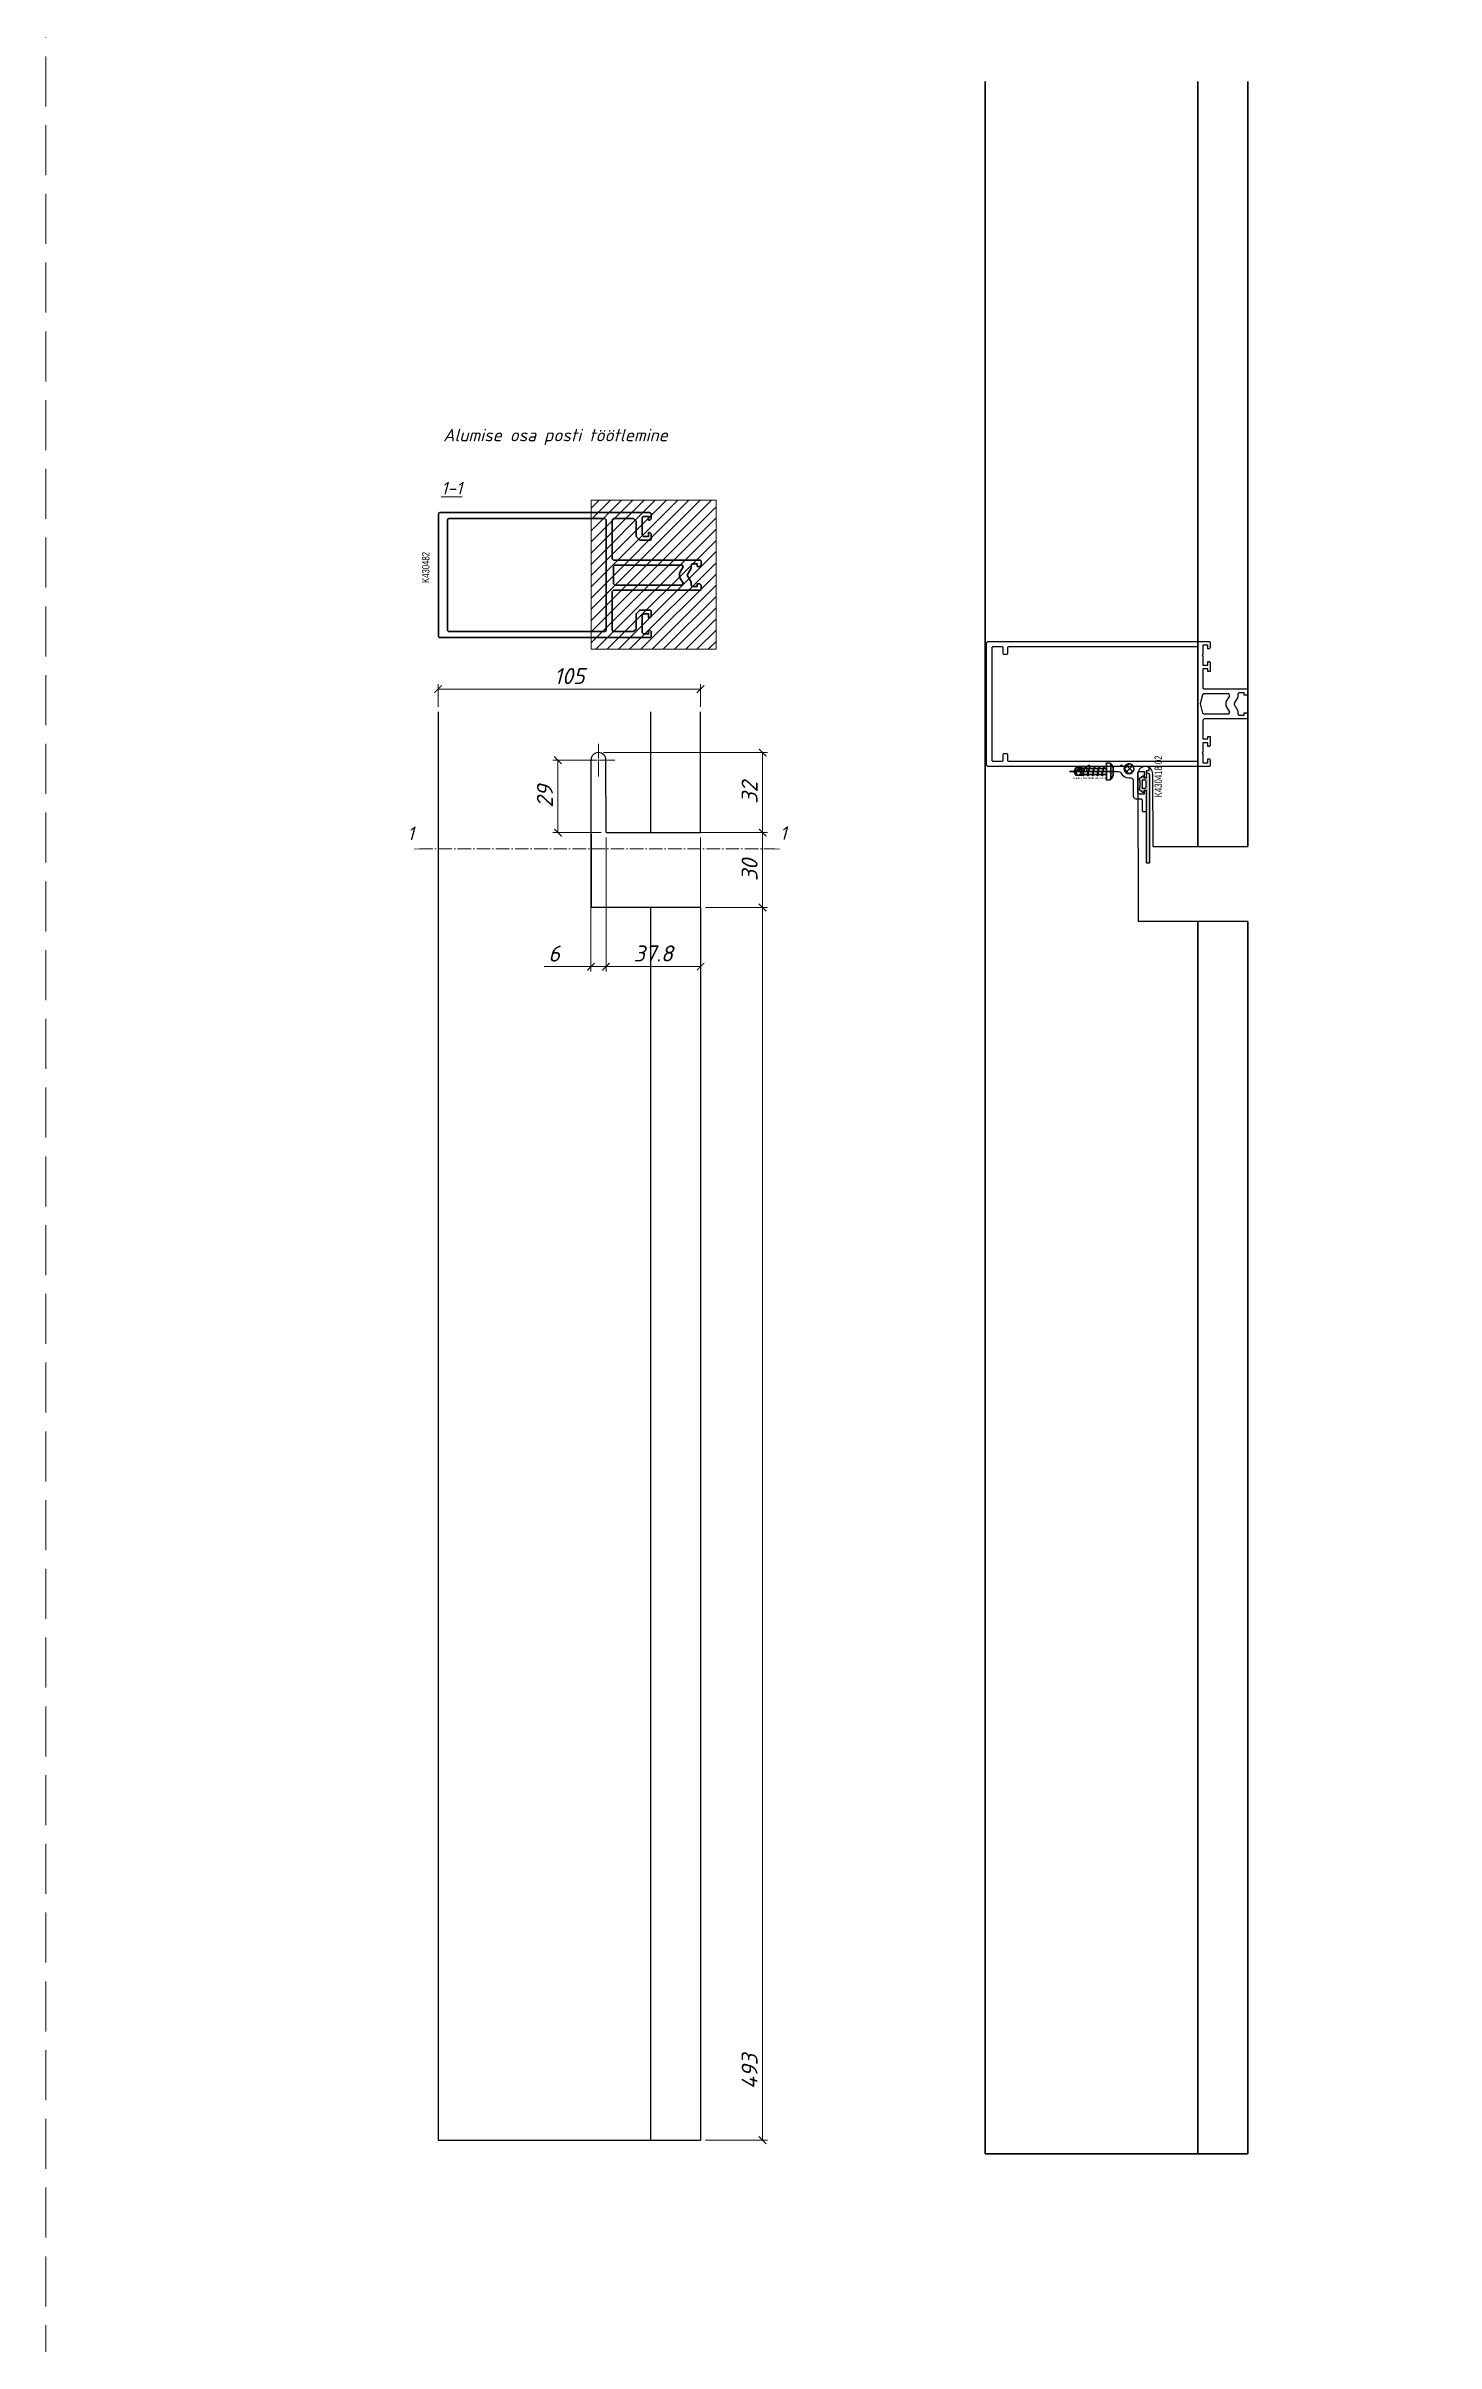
# Model space of a CAD drawing. Header units: millimetres. Extents: x -29692 to 34729, y -8412 to 43293.
# Drawn here: x -8584 to -8028, y 1080 to 1999 of the extents above; entities that cross this region are included whole.
import ezdxf
from ezdxf.enums import TextEntityAlignment as Align

# ---------------------------------------------------------------- set-up
doc = ezdxf.new("R2010")
doc.units = ezdxf.units.MM
for name, pattern in [('ACAD_ISO03W100', [30, 12, -18]), ('BROKEN_2', [17.7, 12.5, -2.5, 0.2, -2.5]), ('CENTER2', [28.575, 19.05, -3.175, 3.175, -3.175]), ('CONTINU', [0]), ('JIS_02_4.0', [5.5, 4, -1.5])]:
    doc.linetypes.add(name, pattern=pattern)
doc.layers.get('Defpoints').update_dxf_attribs({"color": 4, "lineweight": 35})
for name, color, linetype, lineweight in [('_0_001_Профили', 150, 'Continuous', 35), ('_0_003_Размеры', 132, 'Continuous', 0), ('_0_004_Текст_01', 7, 'Continuous', 18)]:
    doc.layers.add(name, color=color, linetype=linetype, lineweight=lineweight)
doc.layers.add('_0_023 _Линия_04', color=96, linetype='JIS_02_4.0', lineweight=9, plot=False)
doc.layers.add('_0_108_GASKETS', color=1, linetype='Continuous')
doc.styles.add('2.5_AM_mm_ISOCPEUR_a', font='isocpeui.ttf', dxfattribs={"height": 2.5})
doc.styles.add('_DZ_3.2', font='isocpeui.ttf', dxfattribs={"height": 3.2})
doc.styles.add('Malmerk_DZ_2.5', font='isocpeui.ttf', dxfattribs={"height": 2.5})
doc.styles.add('ORGADATA', font='txt', dxfattribs={"oblique": 1})
doc.styles.get("Standard").update_dxf_attribs({"font": 'arial.ttf'})
doc.dimstyles.new('_DZ_3.2', dxfattribs={"dimscale": 0, "dimtxt": 3.2, "dimasz": 1.5, "dimexe": 1, "dimexo": 1, "dimgap": 1, "dimtad": 1, "dimdec": 0, "dimzin": 1, "dimdsep": 46, "dimtxsty": '_DZ_3.2', "dimblk": 'ARCHTICK', "dimcen": 0.09, "dimclrd": 256, "dimclre": 256, "dimclrt": 256, "dimadec": 0, "dimazin": 0, "dimtfac": 1, "dimtdec": 0, "dimtofl": 0, "dimtmove": 1, "dimatfit": 2, "dimfxl": 1, "dimtfill": 1, "dimtfillclr": 256, "dimtolj": 1, "dimlwd": 9, "dimlwe": 5, "dimarcsym": 0})

# ---------------------------------------------------------------- blocks, each defined once
blk = doc.blocks.new('MPL-K432153', base_point=(52.6, -46.6))
at = {"color": 40, "linetype": 'Continuous'}
for points in [[(67.897831, -46.6), (156.597831, -46.6), (157.097831, -46.1), (157.097831, 2.900408), (156.597831, 3.400408), (67.897831, 3.400408), (67.597831, 3.100408), (67.597831, 0.900318), (68.097831, 0.400318), (68.597831, 0.400318), (68.597831, 1.900091), (70.597831, 1.900091), (70.597831, -1.849909), (70.847831, -2.099909), (70.597831, -2.349909), (70.597831, -6.099909), (68.597831, -6.099909), (68.597831, -4.599682), (68.097831, -4.599682), (67.597831, -5.099682), (67.597831, -8.599909), (68.597831, -8.599909), (68.597831, -7.599909), (70.597831, -7.599909), (70.597831, -15.099796), (70.097831, -15.599796), (52.9, -15.599796), (52.6, -15.899796), (52.6, -17.599796), (53.1, -18.099796), (54.1, -18.099796), (54.1, -17.099796), (56.110363, -17.099796), (56.610363, -17.599796), (56.610363, -18.849796), (58.198077, -21.599796), (56.610363, -24.349796), (56.610363, -25.599796), (56.110363, -26.099796), (54.1, -26.099796), (54.1, -25.099796), (53.1, -25.099796), (52.6, -25.599796), (52.6, -27.299796), (52.9, -27.599796), (70.097831, -27.599796), (70.597831, -28.099796), (70.597831, -35.599683), (68.597831, -35.599683), (68.597831, -34.599682), (67.597831, -34.599682), (67.597831, -38.099909), (68.097831, -38.599909), (68.597831, -38.599909), (68.597831, -37.099682), (70.597831, -37.099682), (70.597831, -40.849682), (70.847831, -41.099682), (70.597831, -41.349682), (70.597831, -45.099682), (68.597831, -45.099682), (68.597831, -43.599909), (68.097831, -43.599909), (67.597831, -44.099909), (67.597831, -46.3), (67.897831, -46.6)], [(154.697831, -44.5), (150.797831, -44.5), (150.497831, -44.2), (150.497831, -41.699796), (150.197831, -41.399796), (148.997831, -41.399796), (148.697831, -41.699796), (148.697831, -44.2), (148.397831, -44.5), (72.897831, -44.5), (72.597831, -44.2), (72.597831, 1.000408), (72.897831, 1.300408), (148.397831, 1.300408), (148.697831, 1.000408), (148.697831, -1.499796), (148.997831, -1.799796), (150.197831, -1.799796), (150.497831, -1.499796), (150.497831, 1.000408), (150.797831, 1.300408), (154.697831, 1.300408), (154.997831, 1.000408), (154.997831, -44.2), (154.697831, -44.5)], [(70.692512, -17.978531), (71.597808, -21.599796), (70.692512, -25.221061), (70.20744, -25.599795), (60.218802, -25.599795), (59.785789, -24.849796), (61.198076, -22.403642), (61.198076, -20.79595), (59.785789, -18.349796), (60.218802, -17.599796), (70.20744, -17.599796), (70.692512, -17.978531)]]:
    blk.add_lwpolyline(points, close=True, dxfattribs=at)
blk = doc.blocks.new('MPL-K430418', base_point=(1272.940854, -412.710323))
at = {"color": 40, "linetype": 'Continuous'}
blk.add_lwpolyline([(1282.716854, -395.068507, -0.715089), (1282.839235, -394.710321), (1283.440854, -394.710321, -1.000002), (1284.440854, -394.710324), (1296.440854, -394.710324, -1.000004), (1297.440854, -394.710324, -0.414239), (1297.940854, -395.210367), (1297.940854, -396.210324, -0.414221), (1297.440842, -396.710324), (1290.190854, -396.710324), (1289.940854, -396.460324), (1289.690854, -396.710324), (1285.145945, -396.710324, 0.284456), (1284.250895, -397.264359, -0.284453), (1280.939222, -399.314235), (1280.240854, -399.314235, 0.41422), (1279.240854, -400.314257), (1279.240854, -406.60942, -0.414214), (1278.240854, -407.60942), (1276.240847, -407.60942, 0.414219), (1275.740847, -408.10943), (1275.740835, -412.210324, -0.414237), (1275.240794, -412.710323), (1274.440834, -412.710321, -0.416792), (1273.940854, -412.205922), (1273.940854, -404.803376, -0.414226), (1274.440876, -404.303376), (1274.940854, -404.303376), (1274.940854, -405.80942), (1276.940854, -405.80942, 0.41422), (1277.440854, -405.309409), (1277.440854, -397.210324, 0.41422), (1276.940843, -396.710324), (1274.940854, -396.710324), (1274.940854, -399.30942), (1274.440854, -399.30942, -0.414214), (1273.940854, -398.80942), (1273.940854, -396.55942, 0.414214), (1273.690854, -396.30942), (1272.940854, -396.30942), (1272.940854, -395.209651, -0.414257), (1273.440929, -394.709651), (1279.031081, -394.710488, -0.730612), (1279.161616, -395.068507, 0.172259), (1279.089264, -395.1811, 1.261173), (1282.789207, -395.1811, 0.172259), (1282.716854, -395.068507)], format="xyb", close=True, dxfattribs=at)
blk = doc.blocks.new('*U334')
at = {"color": 1, "linetype": 'Continuous'}
for p, q in [((1721.007484, -392.038305), (1722.560445, -390.485344)), ((1721.007484, -392.849305), (1722.560445, -394.402266)), ((1721.435625, -393.731485), (1724.253625, -390.913485)), ((1721.435625, -391.156125), (1724.253625, -393.974126)), ((1722.8481, -390.44728), (1724.96247, -392.561651)), ((1722.8481, -394.44033), (1724.96247, -392.32596))]:
    blk.add_line(p, q, dxfattribs=at)
blk = doc.blocks.new('MPL-120557', base_point=(1720.965945, -394.443805))
at = {"color": 1, "linetype": 'Continuous'}
blk.add_lwpolyline([(1724.965945, -392.443805, -0.414214), (1722.965945, -394.443805, -0.414214), (1720.965945, -392.443805, -0.414214), (1722.965945, -390.443805, -0.414214), (1724.965945, -392.443805)], format="xyb", close=True, dxfattribs=at)
at = {"color": 1}
blk.add_blockref('*U334', (0, 0), dxfattribs=at)
blk = doc.blocks.new('*U1146')
at = {"linetype": 'ByBlock', "lineweight": -2}
h = blk.add_hatch(color=0, dxfattribs=at)
h.paths.add_polyline_path([(10.05, -1.05), (9.75, -1.25), (10.03, 0), (10.29, 0)])
h.paths.add_polyline_path([(10.33, 1.34), (10.59, 1.34), (10.29, 0), (10.03, 0)])
h = blk.add_hatch(color=0, dxfattribs=at)
edge = h.paths.add_edge_path()
edge.add_line((10.61, -1.35), (9.8, -1.35))
edge.add_spline(control_points=[(9.8, -1.35), (10.29, -0.99), (11.26, -0.31), (12.43, -0.1), (13, 0)], knot_values=[0.180678, 0.180678, 0.180678, 0.180678, 2.990477, 5.700414, 5.700414, 5.700414, 5.700414], degree=3, periodic=0)
edge.add_spline(control_points=[(13, 0), (12.56, -0.18), (11.7, -0.54), (10.96, -1.09), (10.61, -1.35)], knot_values=[0.180119, 0.180119, 0.180119, 0.180119, 2.436972, 4.514749, 4.514749, 4.514749, 4.514749], degree=3, periodic=0)
at = {"color": 0, "linetype": 'ByBlock', "lineweight": -2, "ltscale": 0.05}
blk.add_line((14.79, 0), (-3.31, 0), dxfattribs=at)
at = {"color": 0, "linetype": 'ByBlock', "lineweight": -2}
for p, q in [((1.19, 1.23), (0, 1.23)), ((1.03, -1.75), (1.83, 1.75)), ((1.83, 1.75), (1.19, 1.23)), ((1.28, -1.23), (1.83, 1.23)), ((1.83, 1.75), (1.83, 1.23)), ((3.1, 1.23), (1.83, 1.23)), ((2.94, -1.75), (3.74, 1.75)), ((3.74, 1.75), (3.1, 1.23)), ((3.19, -1.23), (3.73, 1.23)), ((3.74, 1.75), (3.73, 1.23)), ((5.01, 1.23), (3.73, 1.23)), ((4.85, -1.75), (5.64, 1.75)), ((5.64, 1.75), (5.01, 1.23)), ((5.1, -1.23), (5.64, 1.23)), ((5.64, 1.75), (5.64, 1.23)), ((6.92, 1.23), (5.64, 1.23)), ((6.76, -1.75), (7.55, 1.75)), ((7.55, 1.75), (6.92, 1.23)), ((7.01, -1.23), (7.55, 1.23)), ((7.55, 1.75), (7.55, 1.23)), ((8.83, 1.23), (7.55, 1.23)), ((8.67, -1.75), (9.46, 1.75)), ((9.46, 1.75), (8.83, 1.23)), ((8.92, -1.23), (9.46, 1.23)), ((9.46, 1.75), (9.46, 1.23)), ((9.53, 1.23), (9.46, 1.23)), ((9.71, 1.42), (9.53, 1.23)), ((9.71, 1.42), (12.29, 1.42)), ((9.75, -1.25), (10.33, 1.34)), ((10.05, -1.05), (10.59, 1.34)), ((10.33, 1.34), (10.59, 1.34)), ((13, 0), (12.29, 1.42)), ((0.79, -1.23), (0, -1.23)), ((1.03, -1.75), (0.79, -1.23)), ((1.03, -1.75), (1.28, -1.23)), ((2.7, -1.23), (1.28, -1.23)), ((2.94, -1.75), (2.7, -1.23)), ((2.94, -1.75), (3.19, -1.23)), ((4.61, -1.23), (3.19, -1.23)), ((4.85, -1.75), (4.61, -1.23)), ((4.85, -1.75), (5.1, -1.23)), ((6.52, -1.23), (5.1, -1.23)), ((6.76, -1.75), (6.52, -1.23)), ((6.76, -1.75), (7.01, -1.23)), ((8.43, -1.23), (7.01, -1.23)), ((8.67, -1.75), (8.43, -1.23)), ((8.67, -1.75), (8.92, -1.23)), ((9.53, -1.23), (8.92, -1.23)), ((9.71, -1.42), (9.53, -1.23)), ((9.71, -1.42), (12.29, -1.42)), ((10.05, -1.05), (9.75, -1.25)), ((10.61, -1.35), (9.8, -1.35)), ((13, 0), (12.29, -1.42))]:
    blk.add_line(p, q, dxfattribs=at)
for points in [[(0, -3.48), (0, 3.48), (-1.26, 3.35), (-2.18, 2.62), (-2.61, 1.45), (-2.61, -1.45), (-2.18, -2.62), (-1.26, -3.35), (0, -3.48)], [(-1.66, -2.63), (-1.66, 2.63)]]:
    blk.add_lwpolyline(points, dxfattribs=at)
for points, knots in [([(13, 0), (12.57, 0.13), (11.79, 0.38), (12.14, 1.09), (12.29, 1.42)], [0, 0, 0, 0, 1.496134, 2.745965, 2.745965, 2.745965, 2.745965]), ([(9.8, -1.35), (10.29, -0.99), (11.26, -0.31), (12.43, -0.1), (13, 0)], [0.180678, 0.180678, 0.180678, 0.180678, 2.990477, 5.700414, 5.700414, 5.700414, 5.700414]), ([(10.61, -1.35), (10.96, -1.09), (11.7, -0.54), (12.56, -0.18), (13, 0)], [0.180119, 0.180119, 0.180119, 0.180119, 2.257896, 4.514749, 4.514749, 4.514749, 4.514749])]:
    blk.add_open_spline(points, degree=3, knots=knots, dxfattribs=at)
at = {"color": 0, "linetype": 'ByBlock', "lineweight": -2, "ltscale": 5, "insert": (6.74, 2.79), "char_height": 0.6364, "attachment_point": 5, "rotation": 180}
blk.add_mtext('Puurkruvi DIN 7504N (Zn) 3,5x13', dxfattribs=at)
blk = doc.blocks.new('Обработка низа стойки_01')
at = {"layer": '_0_001_Профили'}
h = blk.add_hatch(color=256, dxfattribs=at)
h.dxf.hatch_style = 1
edge = h.paths.add_edge_path()
edge.add_line((-23.29, -4.89), (-23.29, -39.99))
edge.add_arc((-23.49, -39.99), 0.2, -90.00003, 0.0069, ccw=False)
edge.add_line((-23.49, -40.19), (-24.29, -40.19))
edge.add_arc((-24.29, -39.99), 0.2, 224.99987, 269.99979, ccw=False)
edge.add_arc((-24.29, -39.99), 0.2, 180.00021, 225.00013, ccw=False)
edge.add_line((-24.49, -39.99), (-24.49, -11.29))
edge.add_arc((-24.69, -11.29), 0.2, 359.99655, 510.00001)
edge.add_line((-24.86, -11.19), (-25.59, -11.19))
edge.add_line((-25.59, -11.19), (-25.7, -11.83))
edge.add_arc((-25.9, -11.79), 0.2, 232.49658, 350.00331, ccw=False)
edge.add_line((-26.02, -11.95), (-27.1, -11.12))
edge.add_arc((-26.8, -10.73), 0.5, 193.48514, 232.50597, ccw=False)
edge.add_arc((-26.77, -10.72), 0.523, 166.99328, 193.00672, ccw=False)
edge.add_arc((-37.65, -8.6), 10.56, 349.02153, 360.02051)
edge.add_arc((-37.73, -8.6), 10.64, 0.02181, 10.95654)
edge.add_arc((-26.84, -6.46), 0.456, 164.97694, 194.6607, ccw=False)
edge.add_arc((-26.8, -6.46), 0.5, 127.33416, 166.34898, ccw=False)
edge.add_line((-27.1, -6.06), (-26.02, -5.23))
edge.add_arc((-25.9, -5.39), 0.2, 10.00009, 127.50595, ccw=False)
edge.add_line((-25.7, -5.36), (-25.59, -5.99))
edge.add_line((-25.59, -5.99), (-24.86, -5.99))
edge.add_arc((-24.69, -5.89), 0.2, 210, 360)
edge.add_line((-24.49, -5.89), (-24.49, -4.29))
edge.add_arc((-24.29, -4.29), 0.2, 89.99765, 180.00321, ccw=False)
edge.add_line((-24.29, -4.09), (-24.09, -4.09))
edge.add_arc((-24.09, -4.89), 0.8, 0.00003, 90.00383, ccw=False)
edge = h.paths.add_edge_path(flags=16)
edge.add_line((-24.59, -9.59), (-24.59, -7.59))
edge.add_arc((-25.19, -7.59), 0.6, 359.99999, 450.00144)
edge.add_line((-25.19, -6.99), (-26.19, -6.99))
edge.add_arc((-26.19, -7.09), 0.1, 89.99996, 187.45449)
edge.add_arc((-37.69, -8.59), 11.5, -7.42998, 7.42956, ccw=False)
edge.add_arc((-26.19, -10.09), 0.1, 172.59497, 270.02478)
edge.add_line((-26.19, -10.19), (-25.19, -10.19))
edge.add_arc((-25.19, -9.59), 0.6, 269.99999, 360.00144)
at = {"color": 40, "linetype": 'Continuous'}
for p, q in [((-28.01, -4.5), (-27.8, -63.48)), ((-21.8, -33.5), (-22.01, -4.5)), ((-21.8, -33.5), (16, -33.5)), ((16, -63.48), (-27.8, -63.48))]:
    blk.add_line(p, q, dxfattribs=at)
at = {"color": 1, "linetype": 'Continuous'}
for points in [[(-23.29, -4.89), (-23.29, -39.99, -0.414249), (-23.49, -40.19), (-24.29, -40.19, -0.198912), (-24.43, -40.13, -0.198912), (-24.49, -39.99), (-24.49, -11.29, 0.767351), (-24.86, -11.19), (-25.59, -11.19), (-25.7, -11.83, -0.562935), (-26.02, -11.95), (-27.1, -11.12, -0.171925), (-27.28, -10.84, -0.113995), (-27.28, -10.61, 0.048029), (-27.09, -8.59, 0.047748), (-27.29, -6.57, -0.130249), (-27.28, -6.34, -0.171898), (-27.1, -6.06), (-26.02, -5.23, -0.56293), (-25.7, -5.36), (-25.59, -5.99), (-24.86, -5.99, 0.767327), (-24.49, -5.89), (-24.49, -4.29, -0.414242), (-24.29, -4.09), (-24.09, -4.09, -0.414233), (-23.29, -4.89)], [(-24.59, -9.59), (-24.59, -7.59, 0.414221), (-25.19, -6.99), (-26.19, -6.99, 0.452855), (-26.29, -7.1, -0.064928), (-26.29, -10.08, 0.452725), (-26.19, -10.19), (-25.19, -10.19, 0.414221), (-24.59, -9.59)]]:
    blk.add_lwpolyline(points, format="xyb", close=True, dxfattribs=at)
at = {"color": 40, "linetype": 'Continuous'}
blk.add_arc((-25.01, -4.5), 3, 0.00858, 180.00858, dxfattribs=at)
at = {"layer": '_0_001_Профили', "color": 40}
for p, q in [((-89, 272.51), (-89, -556.5)), ((-4, 272.51), (-4, -33.5)), ((16, 272.51), (16, -33.5)), ((-4, -63.48), (-4, -556.5)), ((16, -63.48), (16, -556.5)), ((-89, -556.5), (16, -556.5))]:
    blk.add_line(p, q, dxfattribs=at)
at = {"color": 7, "xscale": -1}
for name, p in [('MPL-K432153', (16, -1.5)), ('MPL-K430418', (-23.5, -19.5)), ('MPL-120557', (-29.5, -4.4))]:
    blk.add_blockref(name, p, dxfattribs=at)
at = {"layer": '_0_001_Профили', "color": 110, "linetype": 'Continuous', "rotation": 180}
blk.add_blockref('*U1146', (-40.5, -3.5), dxfattribs=at)
at = {"color": 24, "style": 'ORGADATA', "width": 0.772222}
blk.add_text('K430418 02', height=3, rotation=90, dxfattribs=at).set_placement((-18.29, 2.9), align=Align.RIGHT)
blk = doc.blocks.new('_ArchTick')
at = {"color": 0, "linetype": 'ByBlock', "const_width": 0.15}
blk.add_lwpolyline([(-0.5, -0.5), (0.5, 0.5)], dxfattribs=at)
blk = doc.blocks.new('*D864')
at = {"layer": '_0_003_Размеры', "linetype": 'Continuous', "lineweight": 5, "transparency": 16777216}
blk.add_line((-87, 16.76), (-87, 25.92), dxfattribs=at)
at = {"layer": '_0_003_Размеры', "linetype": 'Continuous', "lineweight": 9, "transparency": 16777216}
blk.add_line((-87, 23.92), (18, 23.92), dxfattribs=at)
at = {"layer": '_0_003_Размеры', "linetype": 'CONTINU', "lineweight": 5, "transparency": 16777216}
blk.add_line((18, 16.76), (18, 25.92), dxfattribs=at)
at = {"layer": 'Defpoints', "color": 0, "transparency": 16777216}
for p in [(18, 23.92), (-87, 14.76), (18, 14.76)]:
    blk.add_point(p, dxfattribs=at)
at = {"layer": '_0_003_Размеры', "lineweight": 9, "transparency": 16777216, "xscale": 3, "yscale": 3, "zscale": 3, "rotation": 180}
blk.add_blockref('_ArchTick', (-87, 23.92), dxfattribs=at)
at = {"layer": '_0_003_Размеры', "lineweight": 9, "transparency": 16777216, "xscale": 3, "yscale": 3, "zscale": 3}
blk.add_blockref('_ArchTick', (18, 23.92), dxfattribs=at)
at = {"layer": '_0_003_Размеры', "transparency": 16777216, "insert": (-34.5, 29.12), "char_height": 6.4, "attachment_point": 5, "style": '_DZ_3.2', "bg_fill": 3, "box_fill_scale": 1.1, "bg_fill_color": 256, "bg_fill_true_color": 13158600, "bg_fill_transparency": 0}
blk.add_mtext('\\A1;105', dxfattribs=at)
blk = doc.blocks.new('*D873')
at = {"layer": '_0_003_Размеры', "linetype": 'CONTINU', "lineweight": 5, "transparency": 16777216}
blk.add_line((-19.8, -35.5), (-19.8, -89.08), dxfattribs=at)
at = {"layer": '_0_003_Размеры', "linetype": 'Continuous', "lineweight": 5, "transparency": 16777216}
blk.add_line((18, -35.5), (18, -89.08), dxfattribs=at)
at = {"layer": '_0_003_Размеры', "linetype": 'Continuous', "lineweight": 9, "transparency": 16777216}
blk.add_line((18, -87.08), (-19.8, -87.08), dxfattribs=at)
at = {"layer": 'Defpoints', "color": 0, "transparency": 16777216}
for p in [(-19.8, -33.5), (18, -33.5), (-19.8, -87.08)]:
    blk.add_point(p, dxfattribs=at)
at = {"layer": '_0_003_Размеры', "lineweight": 9, "transparency": 16777216, "xscale": 3, "yscale": 3, "zscale": 3, "rotation": 180}
blk.add_blockref('_ArchTick', (-19.8, -87.08), dxfattribs=at)
at = {"layer": '_0_003_Размеры', "lineweight": 9, "transparency": 16777216, "xscale": 3, "yscale": 3, "zscale": 3}
blk.add_blockref('_ArchTick', (18, -87.08), dxfattribs=at)
at = {"layer": '_0_003_Размеры', "transparency": 16777216, "insert": (-0.9, -81.84), "char_height": 6.4, "attachment_point": 5, "style": '_DZ_3.2', "bg_fill": 3, "box_fill_scale": 1.1, "bg_fill_color": 256, "bg_fill_true_color": 13158600, "bg_fill_transparency": 0}
blk.add_mtext('\\A1;37.8', dxfattribs=at)
blk = doc.blocks.new('*D874')
at = {"layer": '_0_003_Размеры', "linetype": 'CONTINU', "lineweight": 5, "transparency": 16777216}
blk.add_line((-25.83, -15.53), (-25.83, -89.08), dxfattribs=at)
at = {"layer": '_0_003_Размеры', "linetype": 'Continuous', "lineweight": 5, "transparency": 16777216}
blk.add_line((-19.8, -40.5), (-19.8, -89.08), dxfattribs=at)
at = {"layer": '_0_003_Размеры', "linetype": 'Continuous', "lineweight": 9, "transparency": 16777216}
for p in [(-44.52, -87.08), (-19.8, -87.08)]:
    blk.add_line(p, (-25.83, -87.08), dxfattribs=at)
at = {"layer": 'Defpoints', "color": 0, "transparency": 16777216}
for p in [(-25.83, -13.53), (-19.8, -38.5), (-25.83, -87.08)]:
    blk.add_point(p, dxfattribs=at)
at = {"layer": '_0_003_Размеры', "lineweight": 9, "transparency": 16777216, "xscale": 3, "yscale": 3, "zscale": 3, "rotation": 180}
blk.add_blockref('_ArchTick', (-25.83, -87.08), dxfattribs=at)
at = {"layer": '_0_003_Размеры', "lineweight": 9, "transparency": 16777216, "xscale": 3, "yscale": 3, "zscale": 3}
blk.add_blockref('_ArchTick', (-19.8, -87.08), dxfattribs=at)
at = {"layer": '_0_003_Размеры', "transparency": 16777216, "insert": (-40.59, -81.88), "char_height": 6.4, "attachment_point": 5, "style": '_DZ_3.2', "bg_fill": 3, "box_fill_scale": 1.1, "bg_fill_color": 256, "bg_fill_true_color": 13158600, "bg_fill_transparency": 0}
blk.add_mtext('\\A1;6', dxfattribs=at)
blk = doc.blocks.new('*D875')
at = {"layer": '_0_003_Размеры', "linetype": 'CONTINU', "lineweight": 5, "transparency": 16777216}
blk.add_line((-20.84, -1.5), (44.81, -1.5), dxfattribs=at)
at = {"layer": '_0_003_Размеры', "linetype": 'Continuous', "lineweight": 9, "transparency": 16777216}
blk.add_line((42.81, -33.5), (42.81, -1.5), dxfattribs=at)
at = {"layer": '_0_003_Размеры', "linetype": 'Continuous', "lineweight": 5, "transparency": 16777216}
blk.add_line((-17.8, -33.5), (44.81, -33.5), dxfattribs=at)
at = {"layer": 'Defpoints', "color": 0, "transparency": 16777216}
for p in [(-22.84, -1.5), (42.81, -1.5), (-19.8, -33.5)]:
    blk.add_point(p, dxfattribs=at)
at = {"layer": '_0_003_Размеры', "lineweight": 9, "transparency": 16777216, "xscale": 3, "yscale": 3, "zscale": 3}
for p, rotation in [((42.81, -1.5), 90), ((42.81, -33.5), 270)]:
    blk.add_blockref('_ArchTick', p, dxfattribs=dict(at, rotation=rotation))
at = {"layer": '_0_003_Размеры', "transparency": 16777216, "insert": (37.61, -17.5), "char_height": 6.4, "attachment_point": 5, "rotation": 90, "style": '_DZ_3.2', "bg_fill": 3, "box_fill_scale": 1.1, "bg_fill_color": 256, "bg_fill_true_color": 13158600, "bg_fill_transparency": 0}
blk.add_mtext('\\A1;32', dxfattribs=at)
blk = doc.blocks.new('*D876')
at = {"layer": '_0_003_Размеры', "linetype": 'CONTINU', "lineweight": 5, "transparency": 16777216}
blk.add_line((-24.84, -4.5), (-41.08, -4.5), dxfattribs=at)
at = {"layer": '_0_003_Размеры', "linetype": 'Continuous', "lineweight": 9, "transparency": 16777216}
blk.add_line((-39.08, -33.5), (-39.08, -4.5), dxfattribs=at)
at = {"layer": '_0_003_Размеры', "linetype": 'Continuous', "lineweight": 5, "transparency": 16777216}
blk.add_line((-21.8, -33.5), (-41.08, -33.5), dxfattribs=at)
at = {"layer": 'Defpoints', "color": 0, "transparency": 16777216}
for p in [(-39.08, -4.5), (-22.84, -4.5), (-19.8, -33.5)]:
    blk.add_point(p, dxfattribs=at)
at = {"layer": '_0_003_Размеры', "lineweight": 9, "transparency": 16777216, "xscale": 3, "yscale": 3, "zscale": 3}
for p, rotation in [((-39.08, -4.5), 90), ((-39.08, -33.5), 270)]:
    blk.add_blockref('_ArchTick', p, dxfattribs=dict(at, rotation=rotation))
at = {"layer": '_0_003_Размеры', "transparency": 16777216, "insert": (-44.28, -19), "char_height": 6.4, "attachment_point": 5, "rotation": 90, "style": '_DZ_3.2', "bg_fill": 3, "box_fill_scale": 1.1, "bg_fill_color": 256, "bg_fill_true_color": 13158600, "bg_fill_transparency": 0}
blk.add_mtext('\\A1;29', dxfattribs=at)
blk = doc.blocks.new('*U862')
at = {"layer": '_0_003_Размеры', "color": 0, "linetype": 'CENTER2', "transparency": 16777216}
for p, q in [((-6.5, 0), (-0.6, 0)), ((0, 0.6), (0, 6.5)), ((0.6, 0), (6.5, 0)), ((0, -6.5), (0, -0.6))]:
    blk.add_line(p, q, dxfattribs=at)
at = {"layer": '_0_003_Размеры', "color": 0, "linetype": 'Continuous', "transparency": 16777216}
for p, q in [((-0.3, 0), (0.3, 0)), ((0, -0.3), (0, 0.3))]:
    blk.add_line(p, q, dxfattribs=at)
blk = doc.blocks.new('*D877')
at = {"layer": '_0_003_Размеры', "linetype": 'CONTINU', "lineweight": 5, "transparency": 16777216}
blk.add_line((20, -33.5), (44.81, -33.5), dxfattribs=at)
at = {"layer": '_0_003_Размеры', "linetype": 'Continuous', "lineweight": 9, "transparency": 16777216}
blk.add_line((42.81, -63.48), (42.81, -33.5), dxfattribs=at)
at = {"layer": '_0_003_Размеры', "linetype": 'Continuous', "lineweight": 5, "transparency": 16777216}
blk.add_line((20, -63.48), (44.81, -63.48), dxfattribs=at)
at = {"layer": 'Defpoints', "color": 0, "transparency": 16777216}
for p in [(18, -33.5), (42.81, -33.5), (18, -63.48)]:
    blk.add_point(p, dxfattribs=at)
at = {"layer": '_0_003_Размеры', "lineweight": 9, "transparency": 16777216, "xscale": 3, "yscale": 3, "zscale": 3}
for p, rotation in [((42.81, -33.5), 90), ((42.81, -63.48), 270)]:
    blk.add_blockref('_ArchTick', p, dxfattribs=dict(at, rotation=rotation))
at = {"layer": '_0_003_Размеры', "transparency": 16777216, "insert": (37.61, -48.49), "char_height": 6.4, "attachment_point": 5, "rotation": 90, "style": '_DZ_3.2', "bg_fill": 3, "box_fill_scale": 1.1, "bg_fill_color": 256, "bg_fill_true_color": 13158600, "bg_fill_transparency": 0}
blk.add_mtext('\\A1;30', dxfattribs=at)
blk = doc.blocks.new('*D863')
at = {"layer": '_0_003_Размеры', "linetype": 'CONTINU', "lineweight": 5, "transparency": 16777216}
blk.add_line((20, -63.48), (44.81, -63.48), dxfattribs=at)
at = {"layer": '_0_003_Размеры', "linetype": 'Continuous', "lineweight": 9, "transparency": 16777216}
blk.add_line((42.81, -556.5), (42.81, -63.48), dxfattribs=at)
at = {"layer": '_0_003_Размеры', "linetype": 'Continuous', "lineweight": 5, "transparency": 16777216}
blk.add_line((20, -556.5), (44.81, -556.5), dxfattribs=at)
at = {"layer": 'Defpoints', "color": 0, "transparency": 16777216}
for p in [(18, -63.48), (42.81, -63.48), (18, -556.5)]:
    blk.add_point(p, dxfattribs=at)
at = {"layer": '_0_003_Размеры', "lineweight": 9, "transparency": 16777216, "xscale": 3, "yscale": 3, "zscale": 3}
for p, rotation in [((42.81, -63.48), 90), ((42.81, -556.5), 270)]:
    blk.add_blockref('_ArchTick', p, dxfattribs=dict(at, rotation=rotation))
at = {"layer": '_0_003_Размеры', "transparency": 16777216, "insert": (37.61, -529.1), "char_height": 6.4, "attachment_point": 5, "rotation": 90, "style": '_DZ_3.2', "bg_fill": 3, "box_fill_scale": 1.1, "bg_fill_color": 256, "bg_fill_true_color": 13158600, "bg_fill_transparency": 0}
blk.add_mtext('\\A1;493', dxfattribs=at)
blk = doc.blocks.new('*U620')
at = {"layer": '_0_004_Текст_01', "linetype": 'BROKEN_2', "ltscale": 0.2}
blk.add_line((0, 0), (0, -65.83), dxfattribs=at)
at = {"layer": '_0_004_Текст_01', "ltscale": 0.5}
for points in [[(0, 0, 0, 1, 0), (1.78, 0, 0, 0, 0), (4, 0, 0, 0, 0)], [(0, -65.83, 0, 1, 0), (1.78, -65.83, 0, 0, 0), (4, -65.83, 0, 0, 0)]]:
    blk.add_lwpolyline(points, format="xyseb", dxfattribs=at)
at = {"layer": '_0_004_Текст_01', "ltscale": 0.5, "const_width": 0.15}
for points in [[(0, 1), (0, -1)], [(0, -64.83), (0, -66.83)]]:
    blk.add_lwpolyline(points, dxfattribs=at)
at = {"layer": '_0_004_Текст_01', "ltscale": 0.5, "style": '2.5_AM_mm_ISOCPEUR_a'}
for tag, p in [('GRIEZ2', (2.89, 1.6)), ('GRIEZ', (2.93, -67.41))]:
    blk.add_attdef(tag, text='', height=2.5, dxfattribs=at).set_placement(p, align=Align.MIDDLE_CENTER)
blk = doc.blocks.new('A$C7fb1ceff')
at = {"color": 40, "linetype": 'Continuous', "extrusion": (0, 0, -1)}
blk.add_lwpolyline([(-50, 20.302), (-50, 104.502, -0.414214), (-49.5, 105.002), (-0.5, 105.002, -0.414214), (0, 104.502), (0, 20.302), (-0.3, 20.002), (-2.5, 20.002), (-3, 20.502), (-3, 21.002), (-1.493956, 21.002), (-1.493956, 23.002), (-1.993956, 23.502), (-5.243956, 23.502), (-5.493956, 23.752), (-5.743956, 23.502), (-8.993956, 23.502), (-9.493956, 23.002), (-9.493956, 21.002), (-7.993956, 21.002), (-7.993956, 20.502), (-8.493956, 20.002), (-10.693956, 20.002), (-10.993956, 20.302), (-10.993956, 24.502), (-9.493956, 26.002), (-3.403956, 26.002), (-2.403956, 27.002), (-2.403956, 35.002), (-2.903956, 35.502), (-18.493956, 35.502), (-18.993956, 35.002), (-18.993956, 0.3), (-19.293956, 0), (-20.993956, 0), (-21.493956, 0.5), (-21.493956, 1.5), (-20.493956, 1.5), (-20.493956, 3.5), (-20.993956, 4), (-22.226007, 4), (-24.993956, 5.598076), (-27.761906, 4), (-28.993956, 4), (-29.493956, 3.5), (-29.493956, 1.5), (-28.493956, 1.5), (-28.493956, 0.5), (-28.993956, 0), (-30.693956, 0), (-30.993956, 0.3), (-30.993956, 35.002), (-31.493956, 35.502), (-47.1, 35.502), (-47.6, 35.002), (-47.6, 27.002), (-46.6, 26.002), (-40.5, 26.002), (-39, 24.502), (-39, 20.302), (-39.3, 20.002), (-41.5, 20.002), (-42, 20.502), (-42, 21.002), (-40.5, 21.002), (-40.5, 23.002), (-41, 23.502), (-44.25, 23.502), (-44.5, 23.752), (-44.75, 23.502), (-48, 23.502), (-48.5, 23.002), (-48.5, 21.002), (-47, 21.002), (-47, 20.502), (-47.5, 20.002), (-49.7, 20.002), (-50, 20.302)], format="xyb", close=True, dxfattribs=at)
for points in [[(-47.603956, 101.002), (-47.603956, 38.502), (-47.103956, 38.002), (-2.903956, 38.002), (-2.403956, 38.502), (-2.403956, 101.002), (-2.903956, 101.502), (-47.103956, 101.502), (-47.603956, 101.002)], [(-20.993956, 34.502), (-21.493956, 35.002), (-28.493956, 35.002), (-28.993956, 34.502), (-28.993956, 7.618802), (-28.243956, 7.185789), (-25.797804, 8.598076), (-24.190109, 8.598076), (-21.743956, 7.185789), (-20.993956, 7.618802), (-20.993956, 34.502)]]:
    blk.add_lwpolyline(points, close=True, dxfattribs=at)
blk = doc.blocks.new('*U861')
at = {"color": 40, "linetype": 'Continuous'}
for p, q in [((-25.84, -4.5), (-25.8, -63.48)), ((-19.8, -33.5), (-19.84, -4.5)), ((-19.8, -33.5), (18, -33.5))]:
    blk.add_line(p, q, dxfattribs=at)
for points in [[(-87, 14.76), (-87, -556.5), (18, -556.5)], [(18, -33.5), (18, 14.76)]]:
    blk.add_lwpolyline(points, dxfattribs=at)
blk.add_arc((-22.84, -4.5), 3, 0.00858, 180.00858, dxfattribs=at)
at = {"layer": '_0_003_Размеры'}
dim = blk.add_linear_dim(base=(18, 23.92), p1=(-87, 14.76), p2=(18, 14.76), dimstyle='_DZ_3.2', dxfattribs=at)
dim.commit()
dim.dimension.update_dxf_attribs({"geometry": '*D864', "text_midpoint": (-34.5, 29.12)})
at = {"color": 40, "linetype": 'Continuous'}
blk.add_line((-2.06, 14.76), (-2, -33.5), dxfattribs=at)
at = {"layer": '_0_003_Размеры'}
dim = blk.add_linear_dim(base=(-19.8, -87.08), p1=(18, -33.5), p2=(-19.8, -33.5), dimstyle='_DZ_3.2', override={"dimdec": 1}, dxfattribs=at)
dim.commit()
dim.dimension.update_dxf_attribs({"geometry": '*D873', "text_midpoint": (-0.9, -81.84)})
at = {"color": 40, "linetype": 'Continuous'}
for p, q in [((-2, -63.48), (-2, -556.5)), ((18, -63.48), (18, -556.5))]:
    blk.add_line(p, q, dxfattribs=at)
at = {"layer": '_0_003_Размеры'}
dim = blk.add_linear_dim(base=(-25.83, -87.08), p1=(-19.8, -38.5), p2=(-25.83, -13.53), dimstyle='_DZ_3.2', dxfattribs=at)
dim.commit()
dim.dimension.update_dxf_attribs({"geometry": '*D874', "text_midpoint": (-40.59, -84.81), "dimtype": 160})
at = {"color": 40, "linetype": 'Continuous'}
blk.add_line((18, -63.48), (-25.8, -63.48), dxfattribs=at)
at = {"layer": '_0_003_Размеры'}
dim = blk.add_linear_dim(base=(42.81, -1.5), p1=(-19.8, -33.5), p2=(-22.84, -1.5), angle=90, dimstyle='_DZ_3.2', dxfattribs=at)
dim.commit()
dim.dimension.update_dxf_attribs({"geometry": '*D875', "text_midpoint": (37.61, -17.5)})
for base, p1, p2, picture, middle in [((-39.08, -4.5), (-19.8, -33.5), (-22.84, -4.5), '*D876', (-44.28, -19)), ((42.81, -33.5), (18, -63.48), (18, -33.5), '*D877', (37.61, -48.49))]:
    dim = blk.add_linear_dim(base=base, p1=p1, p2=p2, angle=90, dimstyle='_DZ_3.2', dxfattribs=at)
    dim.commit()
    dim.dimension.update_dxf_attribs({"geometry": picture, "text_midpoint": middle})
at = {"layer": '_0_003_Размеры', "linetype": 'CENTER2'}
blk.add_blockref('*U862', (-22.84, -4.5), dxfattribs=at)
at = {"layer": '_0_003_Размеры'}
dim = blk.add_linear_dim(base=(42.81, -63.48), p1=(18, -556.5), p2=(18, -63.48), angle=90, dimstyle='_DZ_3.2', dxfattribs=at)
dim.commit()
dim.dimension.update_dxf_attribs({"geometry": '*D863', "text_midpoint": (42.81, -529.1), "dimtype": 160})

msp = doc.modelspace()

# ---------------------------------------------------------------- hatches: boundary and pattern name
at = {"layer": '_0_003_Размеры'}
h = msp.add_hatch(dxfattribs=at)
h.set_pattern_fill('ANSI31', color=6)
h.set_pattern_definition([(45, (-24247.009, 14557.5894), (-2.24506403, 2.24506403), [])])
h.paths.add_polyline_path([(-8366.252, 1817.027), (-8316.219, 1817.027), (-8316.219, 1757.383), (-8366.252, 1757.383)])

# ---------------------------------------------------------------- linework, layer by layer
at = {"layer": '_0_003_Размеры', "color": 6}
msp.add_lwpolyline([(-8366.252, 1817.027), (-8316.219, 1817.027), (-8316.219, 1757.383), (-8366.252, 1757.383)], close=True, dxfattribs=at)
at = {"layer": '_0_023 _Линия_04', "ltscale": 5, "transparency": 33554687}
msp.add_lwpolyline([(-8584.319, 2250), (-6084.319, 2250), (-6084.319, -2810.439), (-8584.319, -2810.439)], close=True, dxfattribs=at)

# ---------------------------------------------------------------- block references
at = {"layer": '_0_001_Профили', "rotation": 90}
msp.add_blockref('A$C7fb1ceff', (-8322.229, 1762.059), dxfattribs=at)
at = {"layer": '_0_108_GASKETS'}
msp.add_blockref('Обработка низа стойки_01', (-8119.509, 1712.011), dxfattribs=at)

# ---------------------------------------------------------------- texts
at = {"color": 24, "style": 'ORGADATA', "width": 0.772222}
msp.add_text('K430482', height=3, rotation=90, dxfattribs=at).set_placement((-8430.892, 1796.306), align=Align.RIGHT)
at = {"layer": '_0_004_Текст_01', "char_height": 5, "attachment_point": 1}
for s, insert, width, style in [('\\pxqc;Alumise osa posti töötlemine', (-8428.66, 1845.57), 96.36505, 'Malmerk_DZ_2.5'), ('{\\L1\\fISOCPEUR|b0|i1|c186|p34;-\\fISOCPEUR|b0|i1|c204|p34;1}', (-8426.157, 1824.361), 1.5632e-14, '2.5_AM_mm_ISOCPEUR_a')]:
    msp.add_mtext(s, dxfattribs=dict(at, insert=insert, width=width, style=style))

# ---------------------------------------------------------------- next in the draw order: block references
at = {"layer": '_0_108_GASKETS'}
msp.add_blockref('*U861', (-8340.429, 1717.546), dxfattribs=at)

# ---------------------------------------------------------------- next in the draw order: block references
at = {"layer": '_0_004_Текст_01', "linetype": 'ACAD_ISO03W100', "lineweight": 15}
ref = msp.add_blockref('*U620', (-8434.932, 1677.512), dxfattribs=dict(at, xscale=2.159999999999999, yscale=2.159999999999999, zscale=2.159999999999999, rotation=90))
ref.add_attrib('GRIEZ', '1', dxfattribs={"ltscale": 0.5, "height": 5.4, "style": '2.5_AM_mm_ISOCPEUR_a'}).set_placement((-8289.331, 1683.848), align=Align.MIDDLE_CENTER)
ref.add_attrib('GRIEZ2', '1', dxfattribs={"ltscale": 0.5, "height": 5.4, "style": '2.5_AM_mm_ISOCPEUR_a'}).set_placement((-8438.393, 1683.755), align=Align.MIDDLE_CENTER)

doc.saveas('drawing.dxf')
